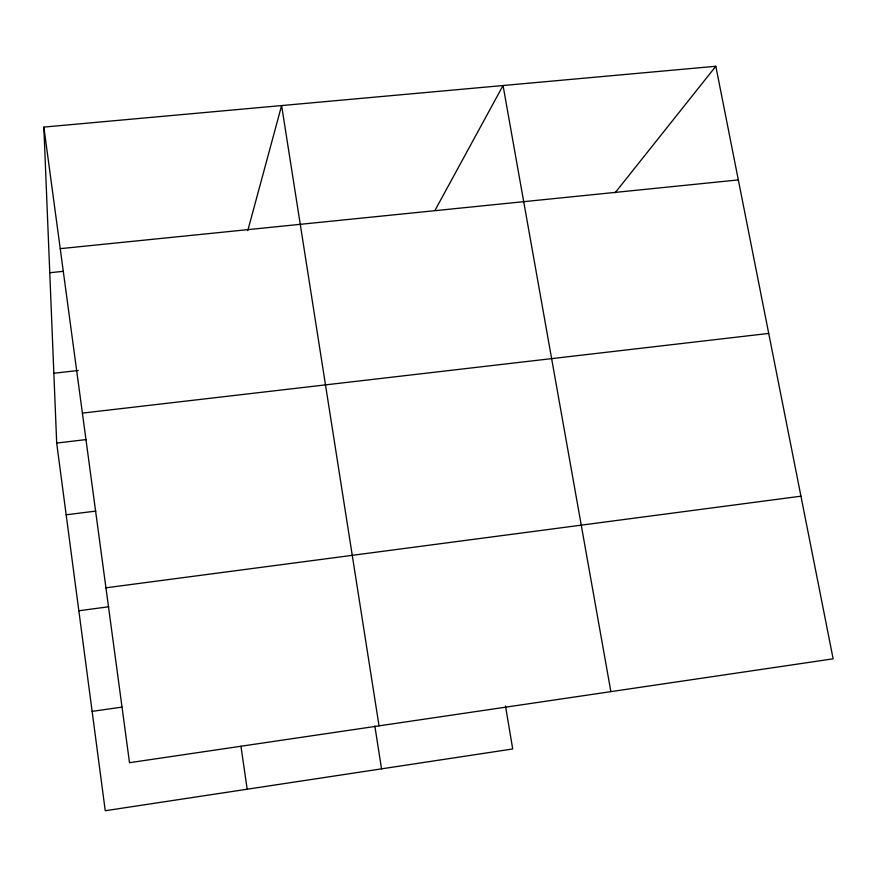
<?xml version="1.0" encoding="UTF-8"?>
<svg xmlns="http://www.w3.org/2000/svg" width="877" height="877" viewBox="0 0 877 877"><rect width="100%" height="100%" fill="white"/><g stroke="black" fill="none" stroke-linecap="round" stroke-linejoin="round"><path stroke-width="1.32" d="M247.807 230.508L281.616 105.569L379.039 725.86M434.937 210.469L503.047 85.529L610.874 691.635M615.172 192.721L715.829 66.268L833.15 658.824L129.511 762.694L43.85 127.088L715.829 66.268M92.129 711.357L121.925 707.114M78.831 610.765L108.693 606.774M105.942 587.809L800.953 496.185M66.159 514.799L95.801 511.094M505.481 706.018L512.716 748.969L105.251 810.732L56.687 443.071L86.45 439.541M82.405 413.111L768.723 333.424M53.848 373.24L78.283 370.489M49.77 272.736L63.385 271.333M60.239 248.662L738.335 179.917M374.819 725.915L381.539 768.855M240.956 746.283L247.171 789.223M43.85 127.088L56.687 443.071"/></g></svg>
